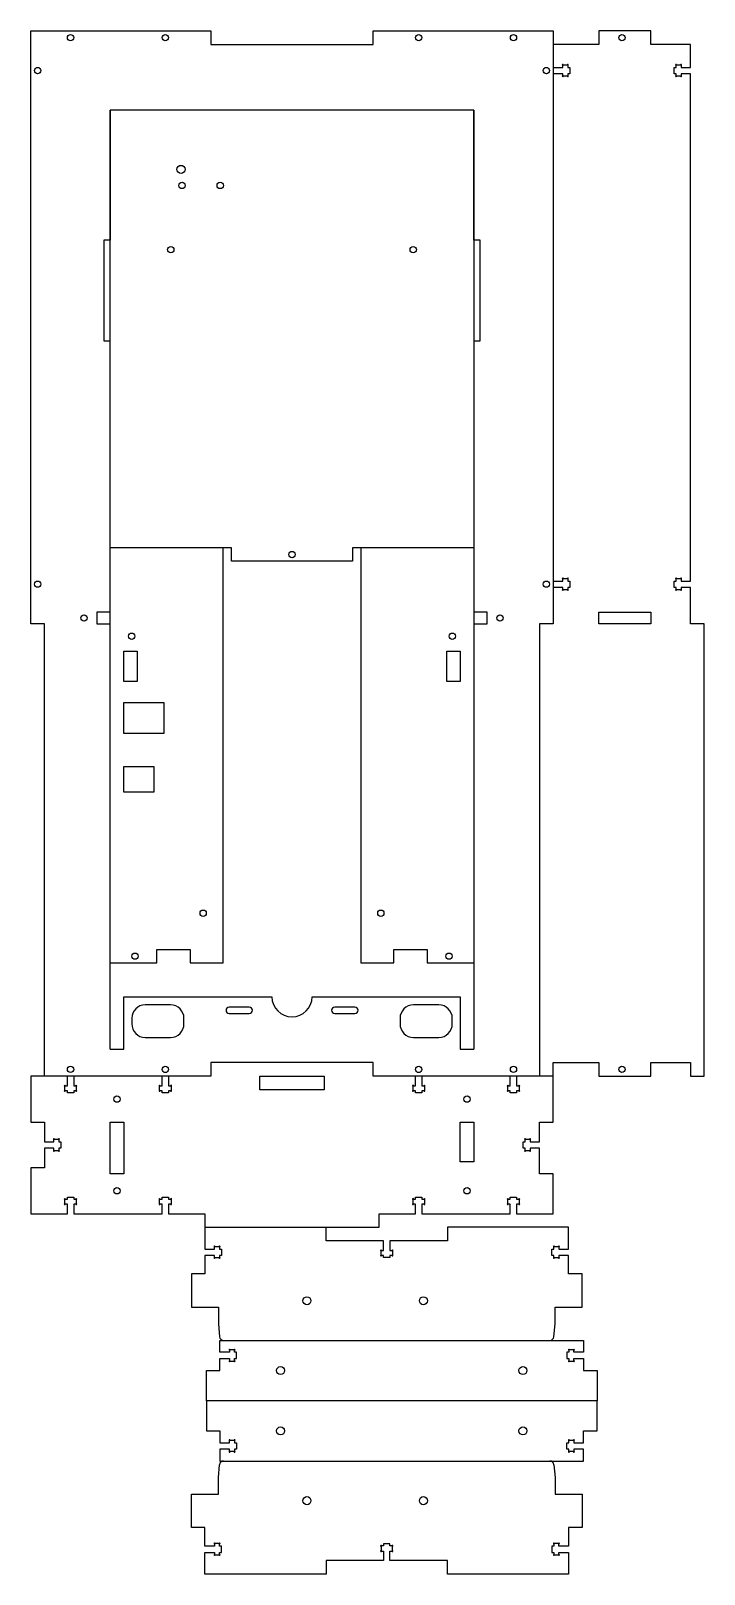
# Model space of a CAD drawing. Header units: millimetres. Extents: x -192 to 143, y -373 to 395.
import ezdxf

# ---------------------------------------------------------------- set-up
doc = ezdxf.new("R2010")
doc.units = ezdxf.units.MM
doc.layers.get('0').update_dxf_attribs({"lineweight": 25})

msp = doc.modelspace()

# ---------------------------------------------------------------- linework, layer by layer
for p, q in [((-192, 100), (-192, 395)), ((-192, 395), (-102.33, 395)), ((-102.33, 395), (-102.33, 388.28)), ((-21.67, 388.28), (-21.67, 395)), ((-21.67, 395), (68, 395)), ((68, 395), (68, 100)), ((90.81, 395), (90.81, 388.28)), ((116.63, 395), (90.81, 395)), ((116.63, 388.28), (116.63, 395)), ((-102.33, 388.28), (-21.67, 388.28)), ((90.81, 388.28), (68, 388.28)), ((136.44, 388.28), (116.63, 388.28)), ((136.44, 376.82), (136.44, 388.28)), ((68, 376.82), (72.78, 376.82)), ((72.78, 376.82), (72.78, 377.85)), ((73.03, 378.1), (75.03, 378.1)), ((75.28, 377.85), (75.28, 376.82)), ((75.28, 376.82), (76.28, 376.82)), ((76.28, 376.82), (76.28, 373.67)), ((128.16, 376.82), (129.16, 376.82)), ((128.16, 373.67), (128.16, 376.82)), ((129.16, 376.82), (129.16, 377.85)), ((129.41, 378.1), (131.41, 378.1)), ((131.66, 377.85), (131.66, 376.82)), ((131.66, 376.82), (136.44, 376.82)), ((72.78, 373.67), (68, 373.67)), ((72.78, 372.65), (72.78, 373.67)), ((75.03, 372.4), (73.03, 372.4)), ((75.28, 373.67), (75.28, 372.65)), ((76.28, 373.67), (75.28, 373.67)), ((129.16, 373.67), (128.16, 373.67)), ((129.16, 372.65), (129.16, 373.67)), ((131.41, 372.4), (129.41, 372.4)), ((136.44, 373.67), (131.66, 373.67)), ((131.66, 373.67), (131.66, 372.65)), ((136.44, 121.32), (136.44, 373.67)), ((-152.5, -111.56), (-152.5, 355.5)), ((-152.5, 355.5), (-152.5, 290.88)), ((28.5, 355.5), (-152.5, 355.5)), ((28.5, 355.5), (28.5, -111.56)), ((28.5, 290.88), (28.5, 355.5)), ((-155.65, 290.88), (-155.65, 240.88)), ((-152.5, 290.88), (-155.65, 290.88)), ((31.65, 290.88), (28.5, 290.88)), ((31.65, 240.88), (31.65, 290.88)), ((-155.65, 240.88), (-152.5, 240.88)), ((28.5, 240.88), (31.65, 240.88)), ((-92.17, 137.86), (-152.5, 137.86)), ((-96.22, -68.66), (-96.22, 137.86)), ((-92.17, 131.14), (-92.17, 137.86)), ((-31.83, 131.14), (-92.17, 131.14)), ((28.5, 137.86), (-31.83, 137.86)), ((-31.83, 137.86), (-31.83, 131.14)), ((-27.78, 137.86), (-27.78, -68.66)), ((68, 121.32), (72.78, 121.32)), ((72.78, 118.17), (68, 118.17)), ((72.78, 121.32), (72.78, 122.35)), ((72.78, 117.15), (72.78, 118.17)), ((73.03, 122.6), (75.03, 122.6)), ((75.03, 116.9), (73.03, 116.9)), ((75.28, 122.35), (75.28, 121.32)), ((75.28, 121.32), (76.28, 121.32)), ((75.28, 118.17), (75.28, 117.15)), ((76.28, 118.17), (75.28, 118.17)), ((76.28, 121.32), (76.28, 118.17)), ((128.16, 121.32), (129.16, 121.32)), ((128.16, 118.17), (128.16, 121.32)), ((129.16, 118.17), (128.16, 118.17)), ((129.16, 121.32), (129.16, 122.35)), ((129.16, 117.15), (129.16, 118.17)), ((129.41, 122.6), (131.41, 122.6)), ((131.41, 116.9), (129.41, 116.9)), ((131.66, 122.35), (131.66, 121.32)), ((131.66, 121.32), (136.44, 121.32)), ((136.44, 118.17), (131.66, 118.17)), ((131.66, 118.17), (131.66, 117.15)), ((136.44, 100), (136.44, 118.17)), ((-185.28, 100), (-192, 100)), ((-185.28, -125), (-185.28, 100)), ((-159.22, 105.88), (-159.22, 100)), ((-152.5, 105.88), (-159.22, 105.88)), ((-159.22, 100), (-152.5, 100)), ((35.22, 105.88), (28.5, 105.88)), ((28.5, 100), (35.22, 100)), ((35.22, 100), (35.22, 105.88)), ((68, 100), (61.28, 100)), ((61.28, 100), (61.28, -125)), ((90.81, 105.88), (116.63, 105.88)), ((90.81, 100), (90.81, 105.88)), ((116.63, 100), (90.81, 100)), ((116.63, 105.88), (116.63, 100)), ((143.16, 100), (136.44, 100)), ((143.16, -125), (143.16, 100)), ((-145.78, 71.38), (-145.78, 86.38)), ((-145.78, 86.38), (-139.06, 86.38)), ((-139.06, 86.38), (-139.06, 71.38)), ((15.06, 86.38), (21.78, 86.38)), ((15.06, 71.38), (15.06, 86.38)), ((21.78, 86.38), (21.78, 71.38)), ((-139.06, 71.38), (-145.78, 71.38)), ((21.78, 71.38), (15.06, 71.38)), ((-145.78, 60.85), (-125.78, 60.85)), ((-145.78, 45.42), (-145.78, 60.85)), ((-125.78, 60.85), (-125.78, 45.42)), ((-125.78, 45.42), (-145.78, 45.42)), ((-145.78, 29.1), (-130.78, 29.1)), ((-145.78, 16.21), (-145.78, 29.1)), ((-130.78, 29.1), (-130.78, 16.21)), ((-130.78, 16.21), (-145.78, 16.21)), ((-152.5, -68.66), (-129.26, -68.66)), ((-129.26, -61.94), (-112.74, -61.94)), ((-129.26, -68.66), (-129.26, -61.94)), ((-112.74, -61.94), (-112.74, -68.66)), ((-112.74, -68.66), (-96.22, -68.66)), ((-27.78, -68.66), (-11.26, -68.66)), ((-11.26, -61.94), (5.26, -61.94)), ((-11.26, -68.66), (-11.26, -61.94)), ((5.26, -61.94), (5.26, -68.66)), ((5.26, -68.66), (28.5, -68.66)), ((-145.78, -111.56), (-145.78, -85.5)), ((-145.78, -85.5), (-72, -85.5)), ((-122.5, -89.5), (-135.06, -89.5)), ((-83.28, -90.65), (-93.28, -90.65)), ((-52, -85.5), (21.78, -85.5)), ((-30.72, -90.65), (-40.72, -90.65)), ((11.06, -89.5), (-1.5, -89.5)), ((21.78, -85.5), (21.78, -111.56)), ((-141.78, -96.22), (-141.78, -99)), ((-115.78, -99), (-115.78, -96.22)), ((-93.28, -93.8), (-83.28, -93.8)), ((-40.72, -93.8), (-30.72, -93.8)), ((-8.22, -96.22), (-8.22, -99)), ((17.78, -99), (17.78, -96.22)), ((-135.06, -105.72), (-122.5, -105.72)), ((-1.5, -105.72), (11.06, -105.72)), ((-152.5, -111.56), (-145.78, -111.56)), ((21.78, -111.56), (28.5, -111.56)), ((-102.33, -118.28), (-102.33, -125)), ((-21.67, -118.28), (-102.33, -118.28)), ((-21.67, -125), (-21.67, -118.28)), ((68, -118.28), (90.81, -118.28)), ((68, -147.81), (68, -118.28)), ((90.81, -118.28), (90.81, -125)), ((116.63, -118.28), (136.44, -118.28)), ((116.63, -125), (116.63, -118.28)), ((136.44, -118.28), (136.44, -125)), ((-192, -125), (-192, -147.81)), ((-102.33, -125), (-192, -125)), ((-175.1, -132.03), (-175.1, -130.03)), ((-174.85, -129.78), (-173.83, -129.78)), ((-173.83, -129.78), (-173.83, -125)), ((-170.68, -125), (-170.68, -129.78)), ((-170.68, -129.78), (-169.65, -129.78)), ((-169.4, -130.03), (-169.4, -132.03)), ((-127.93, -132.03), (-127.93, -130.03)), ((-127.68, -129.78), (-126.66, -129.78)), ((-126.66, -129.78), (-126.66, -125)), ((-123.51, -125), (-123.51, -129.78)), ((-123.51, -129.78), (-122.48, -129.78)), ((-122.23, -130.03), (-122.23, -132.03)), ((-78, -131.72), (-78, -125)), ((-78, -125), (-46, -125)), ((-46, -125), (-46, -131.72)), ((68, -125), (-21.67, -125)), ((-1.77, -132.03), (-1.77, -130.03)), ((-1.52, -129.78), (-0.49, -129.78)), ((-0.49, -129.78), (-0.49, -125)), ((2.66, -125), (2.66, -129.78)), ((2.66, -129.78), (3.68, -129.78)), ((3.93, -130.03), (3.93, -132.03)), ((45.4, -132.03), (45.4, -130.03)), ((45.65, -129.78), (46.67, -129.78)), ((46.67, -129.78), (46.67, -125)), ((49.82, -125), (49.82, -129.78)), ((49.82, -129.78), (50.85, -129.78)), ((51.1, -130.03), (51.1, -132.03)), ((90.81, -125), (116.63, -125)), ((136.44, -125), (143.16, -125)), ((-173.83, -132.28), (-174.85, -132.28)), ((-173.83, -133.28), (-173.83, -132.28)), ((-170.68, -133.28), (-173.83, -133.28)), ((-170.68, -132.28), (-170.68, -133.28)), ((-169.65, -132.28), (-170.68, -132.28)), ((-126.66, -132.28), (-127.68, -132.28)), ((-126.66, -133.28), (-126.66, -132.28)), ((-123.51, -133.28), (-126.66, -133.28)), ((-123.51, -132.28), (-123.51, -133.28)), ((-122.48, -132.28), (-123.51, -132.28)), ((-46, -131.72), (-78, -131.72)), ((-0.49, -132.28), (-1.52, -132.28)), ((-0.49, -133.28), (-0.49, -132.28)), ((2.66, -133.28), (-0.49, -133.28)), ((2.66, -132.28), (2.66, -133.28)), ((3.68, -132.28), (2.66, -132.28)), ((46.67, -132.28), (45.65, -132.28)), ((46.67, -133.28), (46.67, -132.28)), ((49.82, -133.28), (46.67, -133.28)), ((49.82, -132.28), (49.82, -133.28)), ((50.85, -132.28), (49.82, -132.28)), ((-192, -147.81), (-185.28, -147.81)), ((-185.28, -147.81), (-185.28, -157.65)), ((-152.5, -147.81), (-145.78, -147.81)), ((-152.5, -173.63), (-152.5, -147.81)), ((-145.78, -147.81), (-145.78, -173.63)), ((21.78, -167.63), (21.78, -147.81)), ((21.78, -147.81), (28.5, -147.81)), ((28.5, -147.81), (28.5, -167.63)), ((61.28, -147.81), (68, -147.81)), ((61.28, -157.65), (61.28, -147.81)), ((-185.28, -157.65), (-180.5, -157.65)), ((-185.28, -160.79), (-185.28, -170.63)), ((-180.5, -160.79), (-185.28, -160.79)), ((-180.5, -157.65), (-180.5, -156.62)), ((-180.5, -161.82), (-180.5, -160.79)), ((-180.25, -156.37), (-178.25, -156.37)), ((-178, -156.62), (-178, -157.65)), ((-178, -157.65), (-177, -157.65)), ((-177, -160.79), (-178, -160.79)), ((-178, -160.79), (-178, -161.82)), ((-177, -157.65), (-177, -160.79)), ((53, -157.65), (54, -157.65)), ((53, -160.79), (53, -157.65)), ((54, -160.79), (53, -160.79)), ((54, -157.65), (54, -156.62)), ((54, -161.82), (54, -160.79)), ((54.25, -156.37), (56.25, -156.37)), ((56.5, -156.62), (56.5, -157.65)), ((56.5, -157.65), (61.28, -157.65)), ((56.5, -160.79), (56.5, -161.82)), ((61.28, -160.79), (56.5, -160.79)), ((61.28, -173.63), (61.28, -160.79)), ((-178.25, -162.07), (-180.25, -162.07)), ((28.5, -167.63), (21.78, -167.63)), ((56.25, -162.07), (54.25, -162.07)), ((-185.28, -170.63), (-192, -170.63)), ((-192, -170.63), (-192, -193.44)), ((-145.78, -173.63), (-152.5, -173.63)), ((68, -173.63), (61.28, -173.63)), ((68, -193.44), (68, -173.63)), ((-175.1, -188.41), (-175.1, -186.41)), ((-174.85, -186.16), (-173.83, -186.16)), ((-173.83, -188.66), (-174.85, -188.66)), ((-173.83, -185.16), (-170.68, -185.16)), ((-173.83, -186.16), (-173.83, -185.16)), ((-173.83, -193.44), (-173.83, -188.66)), ((-170.68, -185.16), (-170.68, -186.16)), ((-170.68, -186.16), (-169.65, -186.16)), ((-169.65, -188.66), (-170.68, -188.66)), ((-170.68, -188.66), (-170.68, -193.44)), ((-169.4, -186.41), (-169.4, -188.41)), ((-127.93, -188.41), (-127.93, -186.41)), ((-127.68, -186.16), (-126.66, -186.16)), ((-126.66, -188.66), (-127.68, -188.66)), ((-126.66, -185.16), (-123.51, -185.16)), ((-126.66, -186.16), (-126.66, -185.16)), ((-126.66, -193.44), (-126.66, -188.66)), ((-123.51, -185.16), (-123.51, -186.16)), ((-123.51, -186.16), (-122.48, -186.16)), ((-122.48, -188.66), (-123.51, -188.66)), ((-123.51, -188.66), (-123.51, -193.44)), ((-122.23, -186.41), (-122.23, -188.41)), ((-1.77, -188.41), (-1.77, -186.41)), ((-1.52, -186.16), (-0.49, -186.16)), ((-0.49, -188.66), (-1.52, -188.66)), ((-0.49, -185.16), (2.66, -185.16)), ((-0.49, -186.16), (-0.49, -185.16)), ((-0.49, -193.44), (-0.49, -188.66)), ((2.66, -185.16), (2.66, -186.16)), ((2.66, -186.16), (3.68, -186.16)), ((3.68, -188.66), (2.66, -188.66)), ((2.66, -188.66), (2.66, -193.44)), ((3.93, -186.41), (3.93, -188.41)), ((45.4, -188.41), (45.4, -186.41)), ((45.65, -186.16), (46.67, -186.16)), ((46.67, -188.66), (45.65, -188.66)), ((46.67, -185.16), (49.82, -185.16)), ((46.67, -186.16), (46.67, -185.16)), ((46.67, -193.44), (46.67, -188.66)), ((49.82, -185.16), (49.82, -186.16)), ((49.82, -186.16), (50.85, -186.16)), ((50.85, -188.66), (49.82, -188.66)), ((49.82, -188.66), (49.82, -193.44)), ((51.1, -186.41), (51.1, -188.41)), ((-192, -193.44), (-173.83, -193.44)), ((-170.68, -193.44), (-126.66, -193.44)), ((-123.51, -193.44), (-105.33, -193.44)), ((-105.33, -193.44), (-105.33, -200.16)), ((-18.67, -193.44), (-0.49, -193.44)), ((-18.67, -200.16), (-18.67, -193.44)), ((2.66, -193.44), (46.67, -193.44)), ((49.82, -193.44), (68, -193.44)), ((-105.33, -200.16), (-105.33, -210.98)), ((-105.33, -200.16), (-18.67, -200.16)), ((-45, -206.88), (-45, -200.16)), ((-16.41, -206.88), (-45, -206.88)), ((-16.41, -211.66), (-16.41, -206.88)), ((-13.26, -206.88), (-13.26, -211.66)), ((15.33, -206.88), (-13.26, -206.88)), ((15.33, -200.16), (15.33, -206.88)), ((75.67, -200.16), (15.33, -200.16)), ((75.67, -210.98), (75.67, -200.16)), ((-105.33, -210.98), (-100.55, -210.98)), ((-105.33, -214.13), (-105.33, -223.4)), ((-100.55, -214.13), (-105.33, -214.13)), ((-100.55, -210.98), (-100.55, -209.95)), ((-100.55, -215.15), (-100.55, -214.13)), ((-100.3, -209.7), (-98.3, -209.7)), ((-98.05, -209.95), (-98.05, -210.98)), ((-98.05, -210.98), (-97.05, -210.98)), ((-98.05, -214.13), (-98.05, -215.15)), ((-97.05, -214.13), (-98.05, -214.13)), ((-97.05, -210.98), (-97.05, -214.13)), ((-17.68, -213.91), (-17.68, -211.91)), ((-17.43, -211.66), (-16.41, -211.66)), ((-16.41, -214.16), (-17.43, -214.16)), ((-16.41, -215.16), (-16.41, -214.16)), ((-13.26, -211.66), (-12.23, -211.66)), ((-13.26, -214.16), (-13.26, -215.16)), ((-12.23, -214.16), (-13.26, -214.16)), ((-11.98, -211.91), (-11.98, -213.91)), ((67.39, -210.98), (68.39, -210.98)), ((67.39, -214.13), (67.39, -210.98)), ((68.39, -214.13), (67.39, -214.13)), ((68.39, -210.98), (68.39, -209.95)), ((68.39, -215.15), (68.39, -214.13)), ((68.64, -209.7), (70.64, -209.7)), ((70.89, -209.95), (70.89, -210.98)), ((70.89, -210.98), (75.67, -210.98)), ((70.89, -214.13), (70.89, -215.15)), ((75.67, -214.13), (70.89, -214.13)), ((75.67, -223.4), (75.67, -214.13)), ((-98.3, -215.4), (-100.3, -215.4)), ((-13.26, -215.16), (-16.41, -215.16)), ((70.64, -215.4), (68.64, -215.4)), ((-112.05, -223.4), (-112.05, -239.92)), ((-105.33, -223.4), (-112.05, -223.4)), ((82.39, -223.4), (75.67, -223.4)), ((82.39, -239.92), (82.39, -223.4)), ((-112.05, -239.92), (-98.61, -239.92)), ((-98.61, -239.92), (-98.61, -248.18)), ((68.95, -248.18), (68.95, -239.92)), ((68.95, -239.92), (82.39, -239.92)), ((-98.61, -248.18), (-98.05, -254.61)), ((68.38, -254.61), (68.95, -248.18)), ((-97.89, -256.44), (83.11, -256.44)), ((-97.89, -262.36), (-97.89, -256.44)), ((83.11, -256.44), (83.11, -262.36)), ((-93.11, -262.36), (-97.89, -262.36)), ((-97.89, -265.51), (-93.11, -265.51)), ((-97.89, -271.44), (-97.89, -265.51)), ((-93.11, -261.34), (-93.11, -262.36)), ((-93.11, -265.51), (-93.11, -266.54)), ((-90.86, -261.09), (-92.86, -261.09)), ((-92.86, -266.79), (-90.86, -266.79)), ((-90.61, -262.36), (-90.61, -261.34)), ((-89.61, -262.36), (-90.61, -262.36)), ((-90.61, -265.51), (-89.61, -265.51)), ((-90.61, -266.54), (-90.61, -265.51)), ((-89.61, -265.51), (-89.61, -262.36)), ((75.83, -262.36), (74.83, -262.36)), ((74.83, -262.36), (74.83, -265.51)), ((74.83, -265.51), (75.83, -265.51)), ((75.83, -261.34), (75.83, -262.36)), ((75.83, -265.51), (75.83, -266.54)), ((78.08, -261.09), (76.08, -261.09)), ((76.08, -266.79), (78.08, -266.79)), ((78.33, -262.36), (78.33, -261.34)), ((83.11, -262.36), (78.33, -262.36)), ((78.33, -265.51), (83.11, -265.51)), ((78.33, -266.54), (78.33, -265.51)), ((83.11, -265.51), (83.11, -271.44)), ((-104.61, -271.44), (-97.89, -271.44)), ((-104.61, -286.44), (-104.61, -271.44)), ((83.11, -271.44), (89.83, -271.44)), ((89.83, -271.44), (89.83, -286.44)), ((-104.61, -286.44), (-104.61, -301.44)), ((89.83, -286.44), (-104.61, -286.44)), ((89.83, -301.44), (89.83, -286.44)), ((-104.61, -301.44), (-97.89, -301.44)), ((-97.89, -301.44), (-97.89, -307.36)), ((-93.11, -307.36), (-93.11, -306.34)), ((-92.86, -306.09), (-90.86, -306.09)), ((-90.61, -306.34), (-90.61, -307.36)), ((75.83, -307.36), (75.83, -306.34)), ((76.08, -306.09), (78.08, -306.09)), ((78.33, -306.34), (78.33, -307.36)), ((83.11, -301.44), (89.83, -301.44)), ((83.11, -307.36), (83.11, -301.44)), ((-97.89, -307.36), (-93.11, -307.36)), ((-97.89, -310.51), (-97.89, -316.44)), ((-93.11, -310.51), (-97.89, -310.51)), ((-93.11, -311.54), (-93.11, -310.51)), ((-90.86, -311.79), (-92.86, -311.79)), ((-90.61, -307.36), (-89.61, -307.36)), ((-89.61, -310.51), (-90.61, -310.51)), ((-90.61, -310.51), (-90.61, -311.54)), ((-89.61, -307.36), (-89.61, -310.51)), ((74.83, -307.36), (75.83, -307.36)), ((74.83, -310.51), (74.83, -307.36)), ((75.83, -310.51), (74.83, -310.51)), ((75.83, -311.54), (75.83, -310.51)), ((78.08, -311.79), (76.08, -311.79)), ((78.33, -307.36), (83.11, -307.36)), ((78.33, -310.51), (78.33, -311.54)), ((83.11, -310.51), (78.33, -310.51)), ((83.11, -316.44), (83.11, -310.51)), ((-98.61, -324.7), (-98.05, -318.27)), ((-97.89, -316.44), (83.11, -316.44)), ((68.38, -318.27), (68.95, -324.7)), ((-98.61, -332.96), (-98.61, -324.7)), ((68.95, -324.7), (68.95, -332.96)), ((-112.05, -332.96), (-98.61, -332.96)), ((-112.05, -349.48), (-112.05, -332.96)), ((68.95, -332.96), (82.39, -332.96)), ((82.39, -332.96), (82.39, -349.48)), ((-105.33, -349.48), (-112.05, -349.48)), ((-105.33, -358.75), (-105.33, -349.48)), ((75.67, -349.48), (75.67, -358.75)), ((82.39, -349.48), (75.67, -349.48)), ((-100.55, -358.75), (-105.33, -358.75)), ((-100.55, -357.73), (-100.55, -358.75)), ((-98.3, -357.48), (-100.3, -357.48)), ((-98.05, -358.75), (-98.05, -357.73)), ((-97.05, -358.75), (-98.05, -358.75)), ((-97.05, -361.9), (-97.05, -358.75)), ((-17.68, -358.97), (-17.68, -360.97)), ((-16.41, -358.72), (-17.43, -358.72)), ((-16.41, -357.72), (-16.41, -358.72)), ((-13.26, -357.72), (-16.41, -357.72)), ((-13.26, -358.72), (-13.26, -357.72)), ((-12.23, -358.72), (-13.26, -358.72)), ((-11.98, -360.97), (-11.98, -358.97)), ((67.39, -358.75), (67.39, -361.9)), ((68.39, -358.75), (67.39, -358.75)), ((68.39, -357.73), (68.39, -358.75)), ((70.64, -357.48), (68.64, -357.48)), ((70.89, -358.75), (70.89, -357.73)), ((75.67, -358.75), (70.89, -358.75)), ((-105.33, -361.9), (-100.55, -361.9)), ((-105.33, -372.72), (-105.33, -361.9)), ((-100.55, -361.9), (-100.55, -362.93)), ((-100.3, -363.18), (-98.3, -363.18)), ((-98.05, -362.93), (-98.05, -361.9)), ((-98.05, -361.9), (-97.05, -361.9)), ((-45, -366), (-45, -372.72)), ((-16.41, -366), (-45, -366)), ((-17.43, -361.22), (-16.41, -361.22)), ((-16.41, -361.22), (-16.41, -366)), ((-13.26, -366), (-13.26, -361.22)), ((-13.26, -361.22), (-12.23, -361.22)), ((15.33, -366), (-13.26, -366)), ((15.33, -372.72), (15.33, -366)), ((67.39, -361.9), (68.39, -361.9)), ((68.39, -361.9), (68.39, -362.93)), ((68.64, -363.18), (70.64, -363.18)), ((70.89, -361.9), (75.67, -361.9)), ((70.89, -362.93), (70.89, -361.9)), ((75.67, -361.9), (75.67, -372.72)), ((-45, -372.72), (-105.33, -372.72)), ((75.67, -372.72), (15.33, -372.72))]:
    msp.add_line(p, q)
for centre, radius in [((-172.25, 391.64), 1.57), ((-125.08, 391.64), 1.57), ((1.08, 391.64), 1.57), ((48.25, 391.64), 1.57), ((102.22, 391.64), 1.57), ((-188.64, 375.25), 1.57), ((64.64, 375.25), 1.57), ((-117.25, 326.1), 2), ((-116.75, 318.1), 1.57), ((-97.75, 318.1), 1.57), ((-122.33, 286.18), 1.58), ((-1.67, 286.18), 1.58), ((-62, 134.5), 1.57), ((-188.64, 119.75), 1.57), ((64.64, 119.75), 1.57), ((-165.5, 102.94), 1.57), ((41.5, 102.94), 1.57), ((-141.78, 93.88), 1.58), ((17.78, 93.88), 1.58), ((-106.22, -43.94), 1.57), ((-17.78, -43.94), 1.57), ((-140.11, -65.3), 1.57), ((16.11, -65.3), 1.57), ((-172.25, -121.64), 1.57), ((-125.08, -121.64), 1.58), ((1.08, -121.64), 1.58), ((48.25, -121.64), 1.57), ((102.22, -121.64), 1.57), ((-149.14, -136.41), 1.58), ((25.14, -136.41), 1.58), ((-149.14, -182.03), 1.58), ((25.14, -182.03), 1.58), ((-54.58, -236.7), 2), ((3.42, -236.7), 2), ((-67.72, -271.44), 2), ((52.94, -271.44), 2), ((-67.72, -301.44), 2), ((52.94, -301.44), 2), ((-54.58, -336.18), 2), ((3.42, -336.18), 2)]:
    msp.add_circle(centre, radius)
for centre, radius, start, end in [((72.78, 378.1), 0.25, 0, 270), ((75.28, 378.1), 0.25, 270, 180), ((129.16, 378.1), 0.25, 0, 270), ((131.66, 378.1), 0.25, 270, 180), ((72.78, 372.4), 0.25, 90, 0), ((75.28, 372.4), 0.25, 180, 90), ((129.16, 372.4), 0.25, 90, 0), ((131.66, 372.4), 0.25, 180, 90), ((72.78, 122.6), 0.25, 0, 270), ((75.28, 122.6), 0.25, 270, 180), ((129.16, 122.6), 0.25, 0, 270), ((131.66, 122.6), 0.25, 270, 180), ((72.78, 116.9), 0.25, 90, 0), ((75.28, 116.9), 0.25, 180, 90), ((129.16, 116.9), 0.25, 90, 0), ((131.66, 116.9), 0.25, 180, 90), ((-135.06, -96.22), 6.72, 90, 180), ((-122.5, -96.22), 6.72, 0, 90), ((-93.28, -92.22), 1.57, 90, 270), ((-83.28, -92.22), 1.58, 270, 90), ((-62, -85.5), 10, 180, 0), ((-40.72, -92.22), 1.57, 90, 270), ((-30.72, -92.22), 1.58, 270, 90), ((-1.5, -96.22), 6.72, 90, 180), ((11.06, -96.22), 6.72, 0, 90), ((-135.06, -99), 6.72, 180, 270), ((-122.5, -99), 6.72, 270, 0), ((-1.5, -99), 6.72, 180, 270), ((11.06, -99), 6.72, 270, 0), ((-175.1, -129.78), 0.25, 0, 270), ((-169.4, -129.78), 0.25, 270, 180), ((-127.93, -129.78), 0.25, 0, 270), ((-122.23, -129.78), 0.25, 270, 180), ((-1.77, -129.78), 0.25, 0, 270), ((3.93, -129.78), 0.25, 270, 180), ((45.4, -129.78), 0.25, 0, 270), ((51.1, -129.78), 0.25, 270, 180), ((-175.1, -132.28), 0.25, 90, 0), ((-169.4, -132.28), 0.25, 180, 90), ((-127.93, -132.28), 0.25, 90, 0), ((-122.23, -132.28), 0.25, 180, 90), ((-1.77, -132.28), 0.25, 90, 0), ((3.93, -132.28), 0.25, 180, 90), ((45.4, -132.28), 0.25, 90, 0), ((51.1, -132.28), 0.25, 180, 90), ((-180.5, -156.37), 0.25, 0, 270), ((-178, -156.37), 0.25, 270, 180), ((54, -156.37), 0.25, 0, 270), ((56.5, -156.37), 0.25, 270, 180), ((-180.5, -162.07), 0.25, 90, 0), ((-178, -162.07), 0.25, 180, 90), ((54, -162.07), 0.25, 90, 0), ((56.5, -162.07), 0.25, 180, 90), ((-175.1, -186.16), 0.25, 0, 270), ((-175.1, -188.66), 0.25, 90, 0), ((-169.4, -186.16), 0.25, 270, 180), ((-169.4, -188.66), 0.25, 180, 90), ((-127.93, -186.16), 0.25, 0, 270), ((-127.93, -188.66), 0.25, 90, 0), ((-122.23, -186.16), 0.25, 270, 180), ((-122.23, -188.66), 0.25, 180, 90), ((-1.77, -186.16), 0.25, 0, 270), ((-1.77, -188.66), 0.25, 90, 0), ((3.93, -186.16), 0.25, 270, 180), ((3.93, -188.66), 0.25, 180, 90), ((45.4, -186.16), 0.25, 0, 270), ((45.4, -188.66), 0.25, 90, 0), ((51.1, -186.16), 0.25, 270, 180), ((51.1, -188.66), 0.25, 180, 90), ((-100.55, -209.7), 0.25, 0, 270), ((-98.05, -209.7), 0.25, 270, 180), ((-17.68, -211.66), 0.25, 0, 270), ((-17.68, -214.16), 0.25, 90, 0), ((-11.98, -211.66), 0.25, 270, 180), ((-11.98, -214.16), 0.25, 180, 90), ((68.39, -209.7), 0.25, 0, 270), ((70.89, -209.7), 0.25, 270, 180), ((-100.55, -215.4), 0.25, 90, 0), ((-98.05, -215.4), 0.25, 180, 90), ((68.39, -215.4), 0.25, 90, 0), ((70.89, -215.4), 0.25, 180, 90), ((-96.06, -254.44), 2, 185, 270), ((-93.11, -261.09), 0.25, 0, 270), ((-90.61, -261.09), 0.25, 270, 180), ((66.39, -254.44), 2, 270, 355), ((75.83, -261.09), 0.25, 0, 270), ((78.33, -261.09), 0.25, 270, 180), ((-93.11, -266.79), 0.25, 90, 0), ((-90.61, -266.79), 0.25, 180, 90), ((75.83, -266.79), 0.25, 90, 0), ((78.33, -266.79), 0.25, 180, 90), ((-93.11, -306.09), 0.25, 0, 270), ((-90.61, -306.09), 0.25, 270, 180), ((75.83, -306.09), 0.25, 0, 270), ((78.33, -306.09), 0.25, 270, 180), ((-93.11, -311.79), 0.25, 90, 0), ((-90.61, -311.79), 0.25, 180, 90), ((75.83, -311.79), 0.25, 90, 0), ((78.33, -311.79), 0.25, 180, 90), ((-96.06, -318.44), 2, 90, 175), ((66.39, -318.44), 2, 5, 90), ((-100.55, -357.48), 0.25, 0, 270), ((-98.05, -357.48), 0.25, 270, 180), ((-17.68, -358.72), 0.25, 0, 270), ((-11.98, -358.72), 0.25, 270, 180), ((68.39, -357.48), 0.25, 0, 270), ((70.89, -357.48), 0.25, 270, 180), ((-100.55, -363.18), 0.25, 90, 0), ((-98.05, -363.18), 0.25, 180, 90), ((-17.68, -361.22), 0.25, 90, 0), ((-11.98, -361.22), 0.25, 180, 90), ((68.39, -363.18), 0.25, 90, 0), ((70.89, -363.18), 0.25, 180, 90)]:
    msp.add_arc(centre, radius, start, end)

doc.saveas('drawing.dxf')
